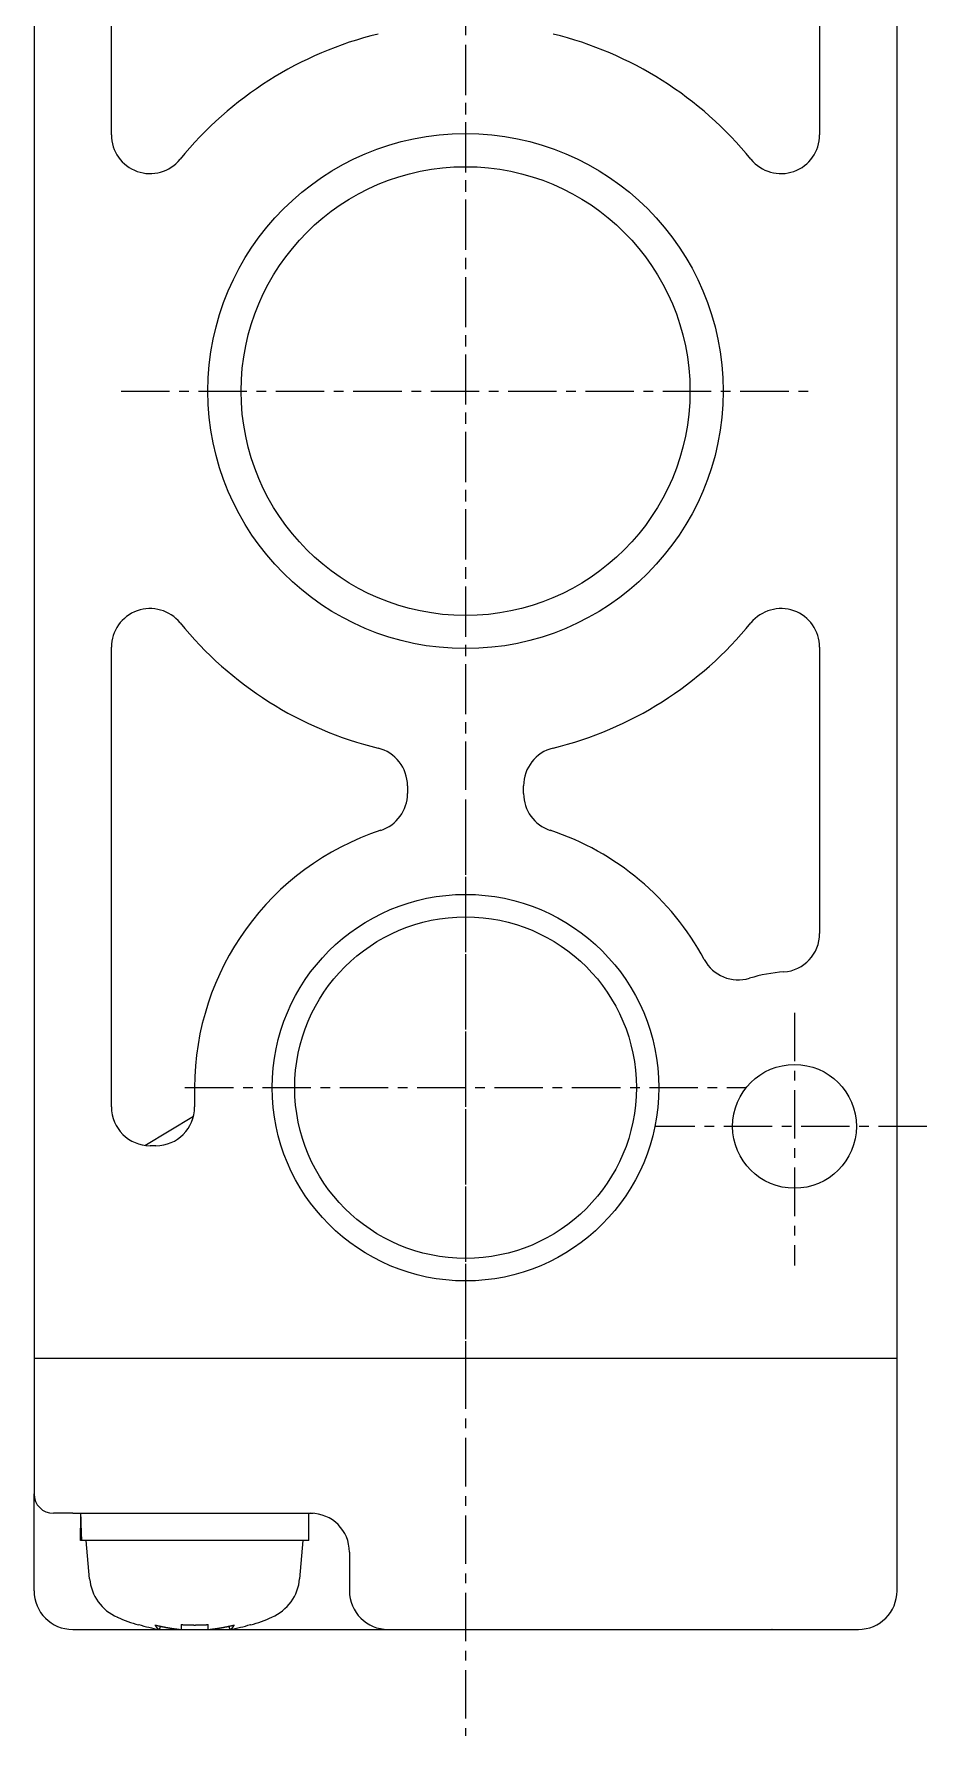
# Model space of a CAD drawing. Extents: x 8 to 293, y -214 to 82.
# Drawn here: x 261.59 to 284.66, y -167.77 to -123.79 of the extents above; entities that cross this region are included whole.
import ezdxf

# ---------------------------------------------------------------- set-up
doc = ezdxf.new("R2010")
doc.units = 0
doc.linetypes.add('CENTER', pattern=[2, 1.25, -0.25, 0.25, -0.25])
doc.layers.get('0').update_dxf_attribs({"linetype": 'CONTINUOUS'})
doc.layers.add('CENTER', color=1, linetype='CENTER')

msp = doc.modelspace()

# ---------------------------------------------------------------- linework, layer by layer
at = {"color": 7, "linetype": 'CONTINUOUS'}
for p, q in [((261.592, -108.019), (261.592, -158.019)), ((283.892, -158.019), (283.892, -108.019)), ((281.892, -114.519), (281.892, -126.399)), ((263.592, -126.399), (263.592, -119.007)), ((263.592, -151.519), (263.592, -139.64)), ((281.892, -139.64), (281.892, -147.032)), ((271.242, -143.217), (271.242, -143.42)), ((274.242, -143.42), (274.242, -143.217)), ((265.742, -151.019), (265.742, -151.519)), ((264.458, -152.51), (265.714, -151.756)), ((264.742, -152.519), (264.592, -152.519)), ((261.592, -158.019), (261.592, -161.519)), ((283.892, -158.019), (261.592, -158.019)), ((283.892, -164.019), (283.892, -158.019)), ((261.592, -164.019), (261.592, -161.519)), ((262.592, -162.019), (262.092, -162.019)), ((262.592, -162.019), (268.806, -162.019)), ((268.692, -162.719), (268.692, -162.019)), ((262.792, -162.719), (262.792, -162.404)), ((262.795, -162.719), (262.792, -162.719)), ((262.819, -162.719), (262.795, -162.719)), ((268.692, -162.719), (262.819, -162.719)), ((263.029, -163.708), (262.942, -162.719)), ((268.456, -163.708), (268.542, -162.719)), ((269.742, -163.019), (269.742, -164.019)), ((264.3, -164.894), (264.292, -164.905)), ((265.393, -164.894), (265.393, -165.022)), ((266.091, -165.022), (266.091, -164.894)), ((267.192, -164.905), (267.185, -164.894)), ((262.592, -165.019), (264.811, -165.019)), ((264.857, -164.937), (264.824, -165.022)), ((264.825, -165.019), (265.37, -165.019)), ((265.393, -165.019), (265.742, -165.019)), ((265.742, -165.019), (266.091, -165.019)), ((266.115, -165.019), (266.66, -165.019)), ((266.661, -165.022), (266.627, -164.937)), ((266.674, -165.019), (270.742, -165.019)), ((270.742, -165.019), (282.892, -165.019)), ((278.825, -165.019), (278.824, -165.022)), ((279.393, -165.019), (279.393, -165.022)), ((280.091, -165.022), (280.091, -165.019)), ((280.661, -165.022), (280.66, -165.019))]:
    msp.add_line(p, q, dxfattribs=at)
for points in [[(262.796, -162.019, 0), (262.796, -162.025, 0), (262.796, -162.03, 0), (262.795, -162.036, 0), (262.795, -162.041, 0), (262.795, -162.047, 0), (262.795, -162.052, 0), (262.795, -162.058, 0), (262.795, -162.063, 0), (262.795, -162.069, 0), (262.795, -162.074, 0), (262.795, -162.08, 0), (262.795, -162.085, 0), (262.795, -162.09, 0), (262.795, -162.096, 0), (262.794, -162.101, 0), (262.794, -162.107, 0), (262.794, -162.112, 0), (262.794, -162.118, 0), (262.794, -162.123, 0), (262.794, -162.129, 0), (262.794, -162.134, 0), (262.794, -162.14, 0), (262.794, -162.145, 0), (262.794, -162.151, 0), (262.794, -162.156, 0), (262.794, -162.162, 0), (262.794, -162.167, 0), (262.794, -162.172, 0), (262.794, -162.178, 0), (262.793, -162.183, 0), (262.793, -162.189, 0), (262.793, -162.194, 0), (262.793, -162.2, 0), (262.793, -162.205, 0), (262.793, -162.211, 0), (262.793, -162.216, 0), (262.793, -162.222, 0), (262.793, -162.227, 0), (262.793, -162.233, 0), (262.793, -162.238, 0), (262.793, -162.244, 0), (262.793, -162.249, 0), (262.793, -162.255, 0), (262.793, -162.26, 0), (262.793, -162.265, 0), (262.793, -162.271, 0), (262.793, -162.276, 0), (262.793, -162.282, 0), (262.793, -162.287, 0), (262.793, -162.293, 0), (262.793, -162.298, 0), (262.793, -162.304, 0), (262.793, -162.309, 0), (262.793, -162.315, 0), (262.793, -162.32, 0), (262.793, -162.326, 0), (262.793, -162.331, 0), (262.792, -162.337, 0), (262.792, -162.342, 0), (262.792, -162.348, 0), (262.792, -162.353, 0), (262.792, -162.358, 0), (262.792, -162.364, 0), (262.792, -162.369, 0), (262.792, -162.375, 0), (262.792, -162.38, 0), (262.792, -162.386, 0), (262.792, -162.391, 0), (262.792, -162.397, 0), (262.792, -162.402, 0), (262.792, -162.408, 0), (262.792, -162.413, 0), (262.792, -162.419, 0), (262.792, -162.424, 0), (262.792, -162.43, 0), (262.792, -162.435, 0), (262.792, -162.441, 0), (262.792, -162.446, 0), (262.792, -162.451, 0), (262.792, -162.457, 0), (262.792, -162.462, 0), (262.792, -162.468, 0), (262.792, -162.473, 0), (262.793, -162.479, 0), (262.793, -162.484, 0), (262.793, -162.49, 0), (262.793, -162.495, 0), (262.793, -162.501, 0), (262.793, -162.506, 0), (262.793, -162.512, 0), (262.793, -162.517, 0), (262.793, -162.523, 0), (262.793, -162.528, 0), (262.793, -162.534, 0), (262.793, -162.539, 0), (262.793, -162.544, 0), (262.793, -162.55, 0), (262.793, -162.555, 0), (262.793, -162.561, 0), (262.793, -162.566, 0), (262.793, -162.572, 0), (262.793, -162.577, 0), (262.793, -162.583, 0), (262.793, -162.588, 0), (262.793, -162.594, 0), (262.793, -162.599, 0), (262.793, -162.605, 0), (262.793, -162.61, 0), (262.793, -162.616, 0), (262.793, -162.621, 0), (262.793, -162.626, 0), (262.794, -162.632, 0), (262.794, -162.637, 0), (262.794, -162.643, 0), (262.794, -162.648, 0), (262.794, -162.654, 0), (262.794, -162.659, 0), (262.794, -162.665, 0), (262.794, -162.67, 0), (262.794, -162.676, 0), (262.794, -162.681, 0), (262.794, -162.687, 0), (262.794, -162.692, 0), (262.794, -162.698, 0), (262.794, -162.703, 0), (262.794, -162.708, 0), (262.795, -162.714, 0), (262.795, -162.719, 0)], [(262.796, -162.019, 0), (262.796, -162.025, 0), (262.796, -162.03, 0), (262.796, -162.036, 0), (262.796, -162.041, 0), (262.796, -162.047, 0), (262.796, -162.052, 0), (262.796, -162.058, 0), (262.797, -162.063, 0), (262.797, -162.069, 0), (262.797, -162.074, 0), (262.797, -162.08, 0), (262.797, -162.085, 0), (262.797, -162.091, 0), (262.797, -162.096, 0), (262.797, -162.102, 0), (262.797, -162.107, 0), (262.798, -162.113, 0), (262.798, -162.118, 0), (262.798, -162.124, 0), (262.798, -162.129, 0), (262.798, -162.135, 0), (262.798, -162.14, 0), (262.798, -162.146, 0), (262.798, -162.151, 0), (262.798, -162.157, 0), (262.799, -162.162, 0), (262.799, -162.168, 0), (262.799, -162.173, 0), (262.799, -162.178, 0), (262.799, -162.184, 0), (262.799, -162.189, 0), (262.799, -162.195, 0), (262.8, -162.2, 0), (262.8, -162.206, 0), (262.8, -162.211, 0), (262.8, -162.217, 0), (262.8, -162.222, 0), (262.8, -162.228, 0), (262.8, -162.233, 0), (262.801, -162.239, 0), (262.801, -162.244, 0), (262.801, -162.25, 0), (262.801, -162.255, 0), (262.801, -162.261, 0), (262.801, -162.266, 0), (262.802, -162.272, 0), (262.802, -162.277, 0), (262.802, -162.283, 0), (262.802, -162.288, 0), (262.802, -162.294, 0), (262.802, -162.299, 0), (262.802, -162.304, 0), (262.803, -162.31, 0), (262.803, -162.315, 0), (262.803, -162.321, 0), (262.803, -162.326, 0), (262.803, -162.332, 0), (262.803, -162.337, 0), (262.804, -162.343, 0), (262.804, -162.348, 0), (262.804, -162.354, 0), (262.804, -162.359, 0), (262.804, -162.365, 0), (262.805, -162.37, 0), (262.805, -162.376, 0), (262.805, -162.381, 0), (262.805, -162.387, 0), (262.805, -162.392, 0), (262.805, -162.397, 0), (262.806, -162.403, 0), (262.806, -162.408, 0), (262.806, -162.414, 0), (262.806, -162.419, 0), (262.806, -162.425, 0), (262.807, -162.43, 0), (262.807, -162.436, 0), (262.807, -162.441, 0), (262.807, -162.447, 0), (262.807, -162.452, 0), (262.808, -162.458, 0), (262.808, -162.463, 0), (262.808, -162.469, 0), (262.808, -162.474, 0), (262.808, -162.479, 0), (262.809, -162.485, 0), (262.809, -162.49, 0), (262.809, -162.496, 0), (262.809, -162.501, 0), (262.81, -162.507, 0), (262.81, -162.512, 0), (262.81, -162.518, 0), (262.81, -162.523, 0), (262.81, -162.529, 0), (262.811, -162.534, 0), (262.811, -162.54, 0), (262.811, -162.545, 0), (262.811, -162.55, 0), (262.811, -162.556, 0), (262.812, -162.561, 0), (262.812, -162.567, 0), (262.812, -162.572, 0), (262.812, -162.578, 0), (262.813, -162.583, 0), (262.813, -162.589, 0), (262.813, -162.594, 0), (262.813, -162.6, 0), (262.814, -162.605, 0), (262.814, -162.61, 0), (262.814, -162.616, 0), (262.814, -162.621, 0), (262.815, -162.627, 0), (262.815, -162.632, 0), (262.815, -162.638, 0), (262.815, -162.643, 0), (262.816, -162.649, 0), (262.816, -162.654, 0), (262.816, -162.66, 0), (262.816, -162.665, 0), (262.817, -162.67, 0), (262.817, -162.676, 0), (262.817, -162.681, 0), (262.817, -162.687, 0), (262.818, -162.692, 0), (262.818, -162.698, 0), (262.818, -162.703, 0), (262.818, -162.709, 0), (262.819, -162.714, 0), (262.819, -162.719, 0)], [(264.717, -164.905, 0), (264.718, -164.906, 0), (264.718, -164.907, 0), (264.719, -164.908, 0), (264.72, -164.91, 0), (264.721, -164.911, 0), (264.721, -164.912, 0), (264.722, -164.913, 0), (264.723, -164.915, 0), (264.723, -164.916, 0), (264.724, -164.917, 0), (264.725, -164.918, 0), (264.726, -164.919, 0), (264.726, -164.921, 0), (264.727, -164.922, 0), (264.728, -164.923, 0), (264.728, -164.924, 0), (264.729, -164.925, 0), (264.73, -164.927, 0), (264.731, -164.928, 0), (264.731, -164.929, 0), (264.732, -164.93, 0), (264.733, -164.931, 0), (264.734, -164.932, 0), (264.734, -164.933, 0), (264.735, -164.935, 0), (264.736, -164.936, 0), (264.737, -164.937, 0), (264.737, -164.938, 0), (264.738, -164.939, 0), (264.739, -164.94, 0), (264.74, -164.941, 0), (264.74, -164.942, 0), (264.741, -164.943, 0), (264.742, -164.945, 0), (264.743, -164.946, 0), (264.743, -164.947, 0), (264.744, -164.948, 0), (264.745, -164.949, 0), (264.746, -164.95, 0), (264.746, -164.951, 0), (264.747, -164.952, 0), (264.748, -164.953, 0), (264.749, -164.954, 0), (264.75, -164.955, 0), (264.75, -164.956, 0), (264.751, -164.957, 0), (264.752, -164.958, 0), (264.753, -164.959, 0), (264.754, -164.96, 0), (264.754, -164.961, 0), (264.755, -164.962, 0), (264.756, -164.963, 0), (264.757, -164.964, 0), (264.758, -164.965, 0), (264.758, -164.966, 0), (264.759, -164.967, 0), (264.76, -164.968, 0), (264.761, -164.969, 0), (264.762, -164.97, 0), (264.763, -164.971, 0), (264.763, -164.972, 0), (264.764, -164.973, 0), (264.765, -164.974, 0), (264.766, -164.975, 0), (264.767, -164.976, 0), (264.768, -164.976, 0), (264.768, -164.977, 0), (264.769, -164.978, 0), (264.77, -164.979, 0), (264.771, -164.98, 0), (264.772, -164.981, 0), (264.773, -164.982, 0), (264.774, -164.983, 0), (264.774, -164.984, 0), (264.775, -164.984, 0), (264.776, -164.985, 0), (264.777, -164.986, 0), (264.778, -164.987, 0), (264.779, -164.988, 0), (264.78, -164.989, 0), (264.78, -164.989, 0), (264.781, -164.99, 0), (264.782, -164.991, 0), (264.783, -164.992, 0), (264.784, -164.993, 0), (264.785, -164.993, 0), (264.786, -164.994, 0), (264.787, -164.995, 0), (264.788, -164.996, 0), (264.788, -164.997, 0), (264.789, -164.997, 0), (264.79, -164.998, 0), (264.791, -164.999, 0), (264.792, -165, 0), (264.793, -165, 0), (264.794, -165.001, 0), (264.795, -165.002, 0), (264.796, -165.003, 0), (264.797, -165.003, 0), (264.798, -165.004, 0), (264.798, -165.005, 0), (264.799, -165.005, 0), (264.8, -165.006, 0), (264.801, -165.007, 0), (264.802, -165.008, 0), (264.803, -165.008, 0), (264.804, -165.009, 0), (264.805, -165.01, 0), (264.806, -165.01, 0), (264.807, -165.011, 0), (264.808, -165.012, 0), (264.809, -165.012, 0), (264.81, -165.013, 0), (264.811, -165.014, 0), (264.812, -165.014, 0), (264.813, -165.015, 0), (264.814, -165.015, 0), (264.814, -165.016, 0), (264.815, -165.017, 0), (264.816, -165.017, 0), (264.817, -165.018, 0), (264.818, -165.019, 0), (264.819, -165.019, 0), (264.82, -165.02, 0), (264.821, -165.02, 0), (264.822, -165.021, 0), (264.823, -165.021, 0), (264.824, -165.022, 0)], [(264.717, -164.905, 0), (264.722, -164.906, 0), (264.728, -164.907, 0), (264.733, -164.908, 0), (264.738, -164.91, 0), (264.743, -164.911, 0), (264.749, -164.912, 0), (264.754, -164.913, 0), (264.759, -164.915, 0), (264.764, -164.916, 0), (264.769, -164.917, 0), (264.775, -164.918, 0), (264.78, -164.919, 0), (264.785, -164.921, 0), (264.79, -164.922, 0), (264.796, -164.923, 0), (264.801, -164.924, 0), (264.806, -164.925, 0), (264.811, -164.927, 0), (264.817, -164.928, 0), (264.822, -164.929, 0), (264.827, -164.93, 0), (264.833, -164.931, 0), (264.838, -164.932, 0), (264.843, -164.933, 0), (264.848, -164.935, 0), (264.854, -164.936, 0), (264.859, -164.937, 0), (264.864, -164.938, 0), (264.869, -164.939, 0), (264.875, -164.94, 0), (264.88, -164.941, 0), (264.885, -164.942, 0), (264.89, -164.943, 0), (264.896, -164.945, 0), (264.901, -164.946, 0), (264.906, -164.947, 0), (264.911, -164.948, 0), (264.917, -164.949, 0), (264.922, -164.95, 0), (264.927, -164.951, 0), (264.933, -164.952, 0), (264.938, -164.953, 0), (264.943, -164.954, 0), (264.948, -164.955, 0), (264.954, -164.956, 0), (264.959, -164.957, 0), (264.964, -164.958, 0), (264.969, -164.959, 0), (264.975, -164.96, 0), (264.98, -164.961, 0), (264.985, -164.962, 0), (264.991, -164.963, 0), (264.996, -164.964, 0), (265.001, -164.965, 0), (265.006, -164.966, 0), (265.012, -164.967, 0), (265.017, -164.968, 0), (265.022, -164.969, 0), (265.028, -164.97, 0), (265.033, -164.971, 0), (265.038, -164.972, 0), (265.043, -164.973, 0), (265.049, -164.974, 0), (265.054, -164.975, 0), (265.059, -164.976, 0), (265.065, -164.976, 0), (265.07, -164.977, 0), (265.075, -164.978, 0), (265.08, -164.979, 0), (265.086, -164.98, 0), (265.091, -164.981, 0), (265.096, -164.982, 0), (265.102, -164.983, 0), (265.107, -164.984, 0), (265.112, -164.984, 0), (265.118, -164.985, 0), (265.123, -164.986, 0), (265.128, -164.987, 0), (265.133, -164.988, 0), (265.139, -164.989, 0), (265.144, -164.989, 0), (265.149, -164.99, 0), (265.155, -164.991, 0), (265.16, -164.992, 0), (265.165, -164.993, 0), (265.17, -164.993, 0), (265.176, -164.994, 0), (265.181, -164.995, 0), (265.186, -164.996, 0), (265.192, -164.997, 0), (265.197, -164.997, 0), (265.202, -164.998, 0), (265.208, -164.999, 0), (265.213, -165, 0), (265.218, -165, 0), (265.223, -165.001, 0), (265.229, -165.002, 0), (265.234, -165.003, 0), (265.239, -165.003, 0), (265.245, -165.004, 0), (265.25, -165.005, 0), (265.255, -165.005, 0), (265.261, -165.006, 0), (265.266, -165.007, 0), (265.271, -165.008, 0), (265.277, -165.008, 0), (265.282, -165.009, 0), (265.287, -165.01, 0), (265.292, -165.01, 0), (265.298, -165.011, 0), (265.303, -165.012, 0), (265.308, -165.012, 0), (265.314, -165.013, 0), (265.319, -165.014, 0), (265.324, -165.014, 0), (265.33, -165.015, 0), (265.335, -165.015, 0), (265.34, -165.016, 0), (265.346, -165.017, 0), (265.351, -165.017, 0), (265.356, -165.018, 0), (265.362, -165.019, 0), (265.367, -165.019, 0), (265.372, -165.02, 0), (265.377, -165.02, 0), (265.383, -165.021, 0), (265.388, -165.021, 0), (265.393, -165.022, 0)], [(265.393, -164.894, 0), (265.399, -164.894, 0), (265.404, -164.895, 0), (265.41, -164.895, 0), (265.415, -164.895, 0), (265.421, -164.896, 0), (265.426, -164.896, 0), (265.431, -164.896, 0), (265.437, -164.897, 0), (265.442, -164.897, 0), (265.448, -164.897, 0), (265.453, -164.897, 0), (265.459, -164.898, 0), (265.464, -164.898, 0), (265.47, -164.898, 0), (265.475, -164.898, 0), (265.481, -164.899, 0), (265.486, -164.899, 0), (265.491, -164.899, 0), (265.497, -164.899, 0), (265.502, -164.9, 0), (265.508, -164.9, 0), (265.513, -164.9, 0), (265.519, -164.9, 0), (265.524, -164.9, 0), (265.53, -164.901, 0), (265.535, -164.901, 0), (265.54, -164.901, 0), (265.546, -164.901, 0), (265.551, -164.901, 0), (265.557, -164.902, 0), (265.562, -164.902, 0), (265.568, -164.902, 0), (265.573, -164.902, 0), (265.579, -164.902, 0), (265.584, -164.902, 0), (265.59, -164.903, 0), (265.595, -164.903, 0), (265.6, -164.903, 0), (265.606, -164.903, 0), (265.611, -164.903, 0), (265.617, -164.903, 0), (265.622, -164.903, 0), (265.628, -164.903, 0), (265.633, -164.904, 0), (265.639, -164.904, 0), (265.644, -164.904, 0), (265.65, -164.904, 0), (265.655, -164.904, 0), (265.661, -164.904, 0), (265.666, -164.904, 0), (265.671, -164.904, 0), (265.677, -164.904, 0), (265.682, -164.904, 0), (265.688, -164.904, 0), (265.693, -164.904, 0), (265.699, -164.904, 0), (265.704, -164.904, 0), (265.71, -164.904, 0), (265.715, -164.904, 0), (265.721, -164.905, 0), (265.726, -164.905, 0), (265.731, -164.905, 0), (265.737, -164.905, 0), (265.742, -164.905, 0), (265.748, -164.905, 0), (265.753, -164.905, 0), (265.759, -164.905, 0), (265.764, -164.905, 0), (265.77, -164.904, 0), (265.775, -164.904, 0), (265.781, -164.904, 0), (265.786, -164.904, 0), (265.792, -164.904, 0), (265.797, -164.904, 0), (265.802, -164.904, 0), (265.808, -164.904, 0), (265.813, -164.904, 0), (265.819, -164.904, 0), (265.824, -164.904, 0), (265.83, -164.904, 0), (265.835, -164.904, 0), (265.841, -164.904, 0), (265.846, -164.904, 0), (265.852, -164.904, 0), (265.857, -164.903, 0), (265.862, -164.903, 0), (265.868, -164.903, 0), (265.873, -164.903, 0), (265.879, -164.903, 0), (265.884, -164.903, 0), (265.89, -164.903, 0), (265.895, -164.903, 0), (265.901, -164.902, 0), (265.906, -164.902, 0), (265.912, -164.902, 0), (265.917, -164.902, 0), (265.922, -164.902, 0), (265.928, -164.902, 0), (265.933, -164.901, 0), (265.939, -164.901, 0), (265.944, -164.901, 0), (265.95, -164.901, 0), (265.955, -164.901, 0), (265.961, -164.9, 0), (265.966, -164.9, 0), (265.972, -164.9, 0), (265.977, -164.9, 0), (265.982, -164.9, 0), (265.988, -164.899, 0), (265.993, -164.899, 0), (265.999, -164.899, 0), (266.004, -164.899, 0), (266.01, -164.898, 0), (266.015, -164.898, 0), (266.021, -164.898, 0), (266.026, -164.898, 0), (266.031, -164.897, 0), (266.037, -164.897, 0), (266.042, -164.897, 0), (266.048, -164.897, 0), (266.053, -164.896, 0), (266.059, -164.896, 0), (266.064, -164.896, 0), (266.07, -164.895, 0), (266.075, -164.895, 0), (266.08, -164.895, 0), (266.086, -164.894, 0), (266.091, -164.894, 0)], [(266.091, -165.022, 0), (266.097, -165.021, 0), (266.102, -165.021, 0), (266.107, -165.02, 0), (266.113, -165.02, 0), (266.118, -165.019, 0), (266.123, -165.019, 0), (266.129, -165.018, 0), (266.134, -165.017, 0), (266.139, -165.017, 0), (266.145, -165.016, 0), (266.15, -165.015, 0), (266.155, -165.015, 0), (266.16, -165.014, 0), (266.166, -165.014, 0), (266.171, -165.013, 0), (266.176, -165.012, 0), (266.182, -165.012, 0), (266.187, -165.011, 0), (266.192, -165.01, 0), (266.198, -165.01, 0), (266.203, -165.009, 0), (266.208, -165.008, 0), (266.214, -165.008, 0), (266.219, -165.007, 0), (266.224, -165.006, 0), (266.229, -165.005, 0), (266.235, -165.005, 0), (266.24, -165.004, 0), (266.245, -165.003, 0), (266.251, -165.003, 0), (266.256, -165.002, 0), (266.261, -165.001, 0), (266.267, -165, 0), (266.272, -165, 0), (266.277, -164.999, 0), (266.282, -164.998, 0), (266.288, -164.997, 0), (266.293, -164.997, 0), (266.298, -164.996, 0), (266.304, -164.995, 0), (266.309, -164.994, 0), (266.314, -164.993, 0), (266.32, -164.993, 0), (266.325, -164.992, 0), (266.33, -164.991, 0), (266.335, -164.99, 0), (266.341, -164.989, 0), (266.346, -164.989, 0), (266.351, -164.988, 0), (266.357, -164.987, 0), (266.362, -164.986, 0), (266.367, -164.985, 0), (266.373, -164.984, 0), (266.378, -164.984, 0), (266.383, -164.983, 0), (266.388, -164.982, 0), (266.394, -164.981, 0), (266.399, -164.98, 0), (266.404, -164.979, 0), (266.41, -164.978, 0), (266.415, -164.977, 0), (266.42, -164.976, 0), (266.425, -164.976, 0), (266.431, -164.975, 0), (266.436, -164.974, 0), (266.441, -164.973, 0), (266.447, -164.972, 0), (266.452, -164.971, 0), (266.457, -164.97, 0), (266.462, -164.969, 0), (266.468, -164.968, 0), (266.473, -164.967, 0), (266.478, -164.966, 0), (266.484, -164.965, 0), (266.489, -164.964, 0), (266.494, -164.963, 0), (266.499, -164.962, 0), (266.505, -164.961, 0), (266.51, -164.96, 0), (266.515, -164.959, 0), (266.521, -164.958, 0), (266.526, -164.957, 0), (266.531, -164.956, 0), (266.536, -164.955, 0), (266.542, -164.954, 0), (266.547, -164.953, 0), (266.552, -164.952, 0), (266.557, -164.951, 0), (266.563, -164.95, 0), (266.568, -164.949, 0), (266.573, -164.948, 0), (266.579, -164.947, 0), (266.584, -164.946, 0), (266.589, -164.945, 0), (266.594, -164.943, 0), (266.6, -164.942, 0), (266.605, -164.941, 0), (266.61, -164.94, 0), (266.615, -164.939, 0), (266.621, -164.938, 0), (266.626, -164.937, 0), (266.631, -164.936, 0), (266.636, -164.935, 0), (266.642, -164.933, 0), (266.647, -164.932, 0), (266.652, -164.931, 0), (266.658, -164.93, 0), (266.663, -164.929, 0), (266.668, -164.928, 0), (266.673, -164.927, 0), (266.679, -164.925, 0), (266.684, -164.924, 0), (266.689, -164.923, 0), (266.694, -164.922, 0), (266.7, -164.921, 0), (266.705, -164.919, 0), (266.71, -164.918, 0), (266.715, -164.917, 0), (266.721, -164.916, 0), (266.726, -164.915, 0), (266.731, -164.913, 0), (266.736, -164.912, 0), (266.741, -164.911, 0), (266.747, -164.91, 0), (266.752, -164.908, 0), (266.757, -164.907, 0), (266.762, -164.906, 0), (266.768, -164.905, 0)], [(266.661, -165.022, 0), (266.662, -165.021, 0), (266.663, -165.021, 0), (266.664, -165.02, 0), (266.665, -165.02, 0), (266.665, -165.019, 0), (266.666, -165.019, 0), (266.667, -165.018, 0), (266.668, -165.017, 0), (266.669, -165.017, 0), (266.67, -165.016, 0), (266.671, -165.015, 0), (266.672, -165.015, 0), (266.673, -165.014, 0), (266.674, -165.014, 0), (266.675, -165.013, 0), (266.676, -165.012, 0), (266.677, -165.012, 0), (266.678, -165.011, 0), (266.679, -165.01, 0), (266.68, -165.01, 0), (266.681, -165.009, 0), (266.682, -165.008, 0), (266.683, -165.008, 0), (266.684, -165.007, 0), (266.684, -165.006, 0), (266.685, -165.005, 0), (266.686, -165.005, 0), (266.687, -165.004, 0), (266.688, -165.003, 0), (266.689, -165.003, 0), (266.69, -165.002, 0), (266.691, -165.001, 0), (266.692, -165, 0), (266.693, -165, 0), (266.694, -164.999, 0), (266.694, -164.998, 0), (266.695, -164.997, 0), (266.696, -164.997, 0), (266.697, -164.996, 0), (266.698, -164.995, 0), (266.699, -164.994, 0), (266.7, -164.993, 0), (266.701, -164.993, 0), (266.702, -164.992, 0), (266.703, -164.991, 0), (266.703, -164.99, 0), (266.704, -164.989, 0), (266.705, -164.989, 0), (266.706, -164.988, 0), (266.707, -164.987, 0), (266.708, -164.986, 0), (266.709, -164.985, 0), (266.709, -164.984, 0), (266.71, -164.983, 0), (266.711, -164.983, 0), (266.712, -164.982, 0), (266.713, -164.981, 0), (266.714, -164.98, 0), (266.715, -164.979, 0), (266.715, -164.978, 0), (266.716, -164.977, 0), (266.717, -164.976, 0), (266.718, -164.976, 0), (266.719, -164.975, 0), (266.72, -164.974, 0), (266.721, -164.973, 0), (266.721, -164.972, 0), (266.722, -164.971, 0), (266.723, -164.97, 0), (266.724, -164.969, 0), (266.725, -164.968, 0), (266.725, -164.967, 0), (266.726, -164.966, 0), (266.727, -164.965, 0), (266.728, -164.964, 0), (266.729, -164.963, 0), (266.73, -164.962, 0), (266.73, -164.961, 0), (266.731, -164.96, 0), (266.732, -164.959, 0), (266.733, -164.958, 0), (266.734, -164.957, 0), (266.734, -164.956, 0), (266.735, -164.955, 0), (266.736, -164.954, 0), (266.737, -164.953, 0), (266.737, -164.952, 0), (266.738, -164.951, 0), (266.739, -164.95, 0), (266.74, -164.949, 0), (266.741, -164.948, 0), (266.741, -164.947, 0), (266.742, -164.946, 0), (266.743, -164.945, 0), (266.744, -164.943, 0), (266.744, -164.942, 0), (266.745, -164.941, 0), (266.746, -164.94, 0), (266.747, -164.939, 0), (266.747, -164.938, 0), (266.748, -164.937, 0), (266.749, -164.936, 0), (266.75, -164.935, 0), (266.75, -164.933, 0), (266.751, -164.932, 0), (266.752, -164.931, 0), (266.753, -164.93, 0), (266.753, -164.929, 0), (266.754, -164.928, 0), (266.755, -164.927, 0), (266.756, -164.925, 0), (266.756, -164.924, 0), (266.757, -164.923, 0), (266.758, -164.922, 0), (266.759, -164.921, 0), (266.759, -164.919, 0), (266.76, -164.918, 0), (266.761, -164.917, 0), (266.761, -164.916, 0), (266.762, -164.915, 0), (266.763, -164.913, 0), (266.764, -164.912, 0), (266.764, -164.911, 0), (266.765, -164.91, 0), (266.766, -164.908, 0), (266.766, -164.907, 0), (266.767, -164.906, 0), (266.768, -164.905, 0)], [(278.82, -165.019, 0), (278.82, -165.019, 0), (278.82, -165.019, 0), (278.82, -165.019, 0), (278.82, -165.02, 0), (278.82, -165.02, 0), (278.82, -165.02, 0), (278.82, -165.02, 0), (278.82, -165.02, 0), (278.82, -165.02, 0), (278.82, -165.02, 0), (278.82, -165.02, 0), (278.82, -165.02, 0), (278.82, -165.02, 0), (278.82, -165.02, 0), (278.82, -165.02, 0), (278.82, -165.02, 0), (278.82, -165.02, 0), (278.82, -165.02, 0), (278.82, -165.02, 0), (278.82, -165.02, 0), (278.821, -165.02, 0), (278.821, -165.02, 0), (278.821, -165.02, 0), (278.821, -165.02, 0), (278.821, -165.02, 0), (278.821, -165.02, 0), (278.821, -165.02, 0), (278.821, -165.02, 0), (278.821, -165.02, 0), (278.821, -165.02, 0), (278.821, -165.02, 0), (278.821, -165.02, 0), (278.821, -165.02, 0), (278.821, -165.02, 0), (278.821, -165.02, 0), (278.821, -165.02, 0), (278.821, -165.02, 0), (278.821, -165.02, 0), (278.821, -165.02, 0), (278.821, -165.02, 0), (278.821, -165.02, 0), (278.821, -165.02, 0), (278.821, -165.02, 0), (278.821, -165.02, 0), (278.821, -165.02, 0), (278.821, -165.02, 0), (278.821, -165.02, 0), (278.821, -165.02, 0), (278.821, -165.02, 0), (278.822, -165.02, 0), (278.822, -165.02, 0), (278.822, -165.02, 0), (278.822, -165.021, 0), (278.822, -165.021, 0), (278.822, -165.021, 0), (278.822, -165.021, 0), (278.822, -165.021, 0), (278.822, -165.021, 0), (278.822, -165.021, 0), (278.822, -165.021, 0), (278.822, -165.021, 0), (278.822, -165.021, 0), (278.822, -165.021, 0), (278.822, -165.021, 0), (278.822, -165.021, 0), (278.822, -165.021, 0), (278.822, -165.021, 0), (278.822, -165.021, 0), (278.822, -165.021, 0), (278.822, -165.021, 0), (278.822, -165.021, 0), (278.822, -165.021, 0), (278.822, -165.021, 0), (278.822, -165.021, 0), (278.822, -165.021, 0), (278.822, -165.021, 0), (278.822, -165.021, 0), (278.822, -165.021, 0), (278.822, -165.021, 0), (278.823, -165.021, 0), (278.823, -165.021, 0), (278.823, -165.021, 0), (278.823, -165.021, 0), (278.823, -165.021, 0), (278.823, -165.021, 0), (278.823, -165.021, 0), (278.823, -165.021, 0), (278.823, -165.021, 0), (278.823, -165.021, 0), (278.823, -165.021, 0), (278.823, -165.021, 0), (278.823, -165.021, 0), (278.823, -165.021, 0), (278.823, -165.021, 0), (278.823, -165.021, 0), (278.823, -165.021, 0), (278.823, -165.021, 0), (278.823, -165.021, 0), (278.823, -165.021, 0), (278.823, -165.021, 0), (278.823, -165.021, 0), (278.823, -165.021, 0), (278.823, -165.021, 0), (278.823, -165.022, 0), (278.823, -165.022, 0), (278.823, -165.022, 0), (278.823, -165.022, 0), (278.823, -165.022, 0), (278.824, -165.022, 0), (278.824, -165.022, 0), (278.824, -165.022, 0), (278.824, -165.022, 0), (278.824, -165.022, 0), (278.824, -165.022, 0), (278.824, -165.022, 0), (278.824, -165.022, 0), (278.824, -165.022, 0), (278.824, -165.022, 0), (278.824, -165.022, 0), (278.824, -165.022, 0), (278.824, -165.022, 0), (278.824, -165.022, 0), (278.824, -165.022, 0), (278.824, -165.022, 0), (278.824, -165.022, 0), (278.824, -165.022, 0), (278.824, -165.022, 0), (278.824, -165.022, 0)], [(279.37, -165.019, 0), (279.37, -165.019, 0), (279.37, -165.019, 0), (279.37, -165.019, 0), (279.37, -165.02, 0), (279.371, -165.02, 0), (279.371, -165.02, 0), (279.371, -165.02, 0), (279.371, -165.02, 0), (279.371, -165.02, 0), (279.372, -165.02, 0), (279.372, -165.02, 0), (279.372, -165.02, 0), (279.372, -165.02, 0), (279.372, -165.02, 0), (279.372, -165.02, 0), (279.373, -165.02, 0), (279.373, -165.02, 0), (279.373, -165.02, 0), (279.373, -165.02, 0), (279.373, -165.02, 0), (279.374, -165.02, 0), (279.374, -165.02, 0), (279.374, -165.02, 0), (279.374, -165.02, 0), (279.374, -165.02, 0), (279.375, -165.02, 0), (279.375, -165.02, 0), (279.375, -165.02, 0), (279.375, -165.02, 0), (279.375, -165.02, 0), (279.375, -165.02, 0), (279.376, -165.02, 0), (279.376, -165.02, 0), (279.376, -165.02, 0), (279.376, -165.02, 0), (279.376, -165.02, 0), (279.377, -165.02, 0), (279.377, -165.02, 0), (279.377, -165.02, 0), (279.377, -165.02, 0), (279.377, -165.02, 0), (279.377, -165.02, 0), (279.378, -165.02, 0), (279.378, -165.02, 0), (279.378, -165.02, 0), (279.378, -165.02, 0), (279.378, -165.02, 0), (279.379, -165.02, 0), (279.379, -165.02, 0), (279.379, -165.02, 0), (279.379, -165.02, 0), (279.379, -165.02, 0), (279.38, -165.021, 0), (279.38, -165.021, 0), (279.38, -165.021, 0), (279.38, -165.021, 0), (279.38, -165.021, 0), (279.38, -165.021, 0), (279.381, -165.021, 0), (279.381, -165.021, 0), (279.381, -165.021, 0), (279.381, -165.021, 0), (279.381, -165.021, 0), (279.382, -165.021, 0), (279.382, -165.021, 0), (279.382, -165.021, 0), (279.382, -165.021, 0), (279.382, -165.021, 0), (279.382, -165.021, 0), (279.383, -165.021, 0), (279.383, -165.021, 0), (279.383, -165.021, 0), (279.383, -165.021, 0), (279.383, -165.021, 0), (279.384, -165.021, 0), (279.384, -165.021, 0), (279.384, -165.021, 0), (279.384, -165.021, 0), (279.384, -165.021, 0), (279.385, -165.021, 0), (279.385, -165.021, 0), (279.385, -165.021, 0), (279.385, -165.021, 0), (279.385, -165.021, 0), (279.385, -165.021, 0), (279.386, -165.021, 0), (279.386, -165.021, 0), (279.386, -165.021, 0), (279.386, -165.021, 0), (279.386, -165.021, 0), (279.387, -165.021, 0), (279.387, -165.021, 0), (279.387, -165.021, 0), (279.387, -165.021, 0), (279.387, -165.021, 0), (279.387, -165.021, 0), (279.388, -165.021, 0), (279.388, -165.021, 0), (279.388, -165.021, 0), (279.388, -165.021, 0), (279.388, -165.021, 0), (279.389, -165.021, 0), (279.389, -165.021, 0), (279.389, -165.022, 0), (279.389, -165.022, 0), (279.389, -165.022, 0), (279.389, -165.022, 0), (279.39, -165.022, 0), (279.39, -165.022, 0), (279.39, -165.022, 0), (279.39, -165.022, 0), (279.39, -165.022, 0), (279.391, -165.022, 0), (279.391, -165.022, 0), (279.391, -165.022, 0), (279.391, -165.022, 0), (279.391, -165.022, 0), (279.392, -165.022, 0), (279.392, -165.022, 0), (279.392, -165.022, 0), (279.392, -165.022, 0), (279.392, -165.022, 0), (279.392, -165.022, 0), (279.393, -165.022, 0), (279.393, -165.022, 0), (279.393, -165.022, 0), (279.393, -165.022, 0), (279.393, -165.022, 0)], [(280.091, -165.022, 0), (280.092, -165.022, 0), (280.092, -165.022, 0), (280.092, -165.022, 0), (280.092, -165.022, 0), (280.092, -165.022, 0), (280.092, -165.022, 0), (280.093, -165.022, 0), (280.093, -165.022, 0), (280.093, -165.022, 0), (280.093, -165.022, 0), (280.093, -165.022, 0), (280.094, -165.022, 0), (280.094, -165.022, 0), (280.094, -165.022, 0), (280.094, -165.022, 0), (280.094, -165.022, 0), (280.095, -165.022, 0), (280.095, -165.022, 0), (280.095, -165.022, 0), (280.095, -165.022, 0), (280.095, -165.022, 0), (280.095, -165.022, 0), (280.096, -165.022, 0), (280.096, -165.022, 0), (280.096, -165.021, 0), (280.096, -165.021, 0), (280.096, -165.021, 0), (280.097, -165.021, 0), (280.097, -165.021, 0), (280.097, -165.021, 0), (280.097, -165.021, 0), (280.097, -165.021, 0), (280.097, -165.021, 0), (280.098, -165.021, 0), (280.098, -165.021, 0), (280.098, -165.021, 0), (280.098, -165.021, 0), (280.098, -165.021, 0), (280.099, -165.021, 0), (280.099, -165.021, 0), (280.099, -165.021, 0), (280.099, -165.021, 0), (280.099, -165.021, 0), (280.1, -165.021, 0), (280.1, -165.021, 0), (280.1, -165.021, 0), (280.1, -165.021, 0), (280.1, -165.021, 0), (280.1, -165.021, 0), (280.101, -165.021, 0), (280.101, -165.021, 0), (280.101, -165.021, 0), (280.101, -165.021, 0), (280.101, -165.021, 0), (280.102, -165.021, 0), (280.102, -165.021, 0), (280.102, -165.021, 0), (280.102, -165.021, 0), (280.102, -165.021, 0), (280.102, -165.021, 0), (280.103, -165.021, 0), (280.103, -165.021, 0), (280.103, -165.021, 0), (280.103, -165.021, 0), (280.103, -165.021, 0), (280.104, -165.021, 0), (280.104, -165.021, 0), (280.104, -165.021, 0), (280.104, -165.021, 0), (280.104, -165.021, 0), (280.105, -165.021, 0), (280.105, -165.021, 0), (280.105, -165.021, 0), (280.105, -165.021, 0), (280.105, -165.021, 0), (280.105, -165.02, 0), (280.106, -165.02, 0), (280.106, -165.02, 0), (280.106, -165.02, 0), (280.106, -165.02, 0), (280.106, -165.02, 0), (280.107, -165.02, 0), (280.107, -165.02, 0), (280.107, -165.02, 0), (280.107, -165.02, 0), (280.107, -165.02, 0), (280.107, -165.02, 0), (280.108, -165.02, 0), (280.108, -165.02, 0), (280.108, -165.02, 0), (280.108, -165.02, 0), (280.108, -165.02, 0), (280.109, -165.02, 0), (280.109, -165.02, 0), (280.109, -165.02, 0), (280.109, -165.02, 0), (280.109, -165.02, 0), (280.109, -165.02, 0), (280.11, -165.02, 0), (280.11, -165.02, 0), (280.11, -165.02, 0), (280.11, -165.02, 0), (280.11, -165.02, 0), (280.111, -165.02, 0), (280.111, -165.02, 0), (280.111, -165.02, 0), (280.111, -165.02, 0), (280.111, -165.02, 0), (280.112, -165.02, 0), (280.112, -165.02, 0), (280.112, -165.02, 0), (280.112, -165.02, 0), (280.112, -165.02, 0), (280.112, -165.02, 0), (280.113, -165.02, 0), (280.113, -165.02, 0), (280.113, -165.02, 0), (280.113, -165.02, 0), (280.113, -165.02, 0), (280.114, -165.02, 0), (280.114, -165.02, 0), (280.114, -165.02, 0), (280.114, -165.02, 0), (280.114, -165.02, 0), (280.114, -165.019, 0), (280.115, -165.019, 0), (280.115, -165.019, 0), (280.115, -165.019, 0)], [(280.661, -165.022, 0), (280.661, -165.022, 0), (280.661, -165.022, 0), (280.661, -165.022, 0), (280.661, -165.022, 0), (280.661, -165.022, 0), (280.661, -165.022, 0), (280.661, -165.022, 0), (280.661, -165.022, 0), (280.661, -165.022, 0), (280.661, -165.022, 0), (280.661, -165.022, 0), (280.661, -165.022, 0), (280.661, -165.022, 0), (280.661, -165.022, 0), (280.661, -165.022, 0), (280.661, -165.022, 0), (280.661, -165.022, 0), (280.661, -165.022, 0), (280.661, -165.022, 0), (280.661, -165.022, 0), (280.661, -165.022, 0), (280.661, -165.022, 0), (280.661, -165.021, 0), (280.661, -165.021, 0), (280.662, -165.021, 0), (280.662, -165.021, 0), (280.662, -165.021, 0), (280.662, -165.021, 0), (280.662, -165.021, 0), (280.662, -165.021, 0), (280.662, -165.021, 0), (280.662, -165.021, 0), (280.662, -165.021, 0), (280.662, -165.021, 0), (280.662, -165.021, 0), (280.662, -165.021, 0), (280.662, -165.021, 0), (280.662, -165.021, 0), (280.662, -165.021, 0), (280.662, -165.021, 0), (280.662, -165.021, 0), (280.662, -165.021, 0), (280.662, -165.021, 0), (280.662, -165.021, 0), (280.662, -165.021, 0), (280.662, -165.021, 0), (280.662, -165.021, 0), (280.662, -165.021, 0), (280.662, -165.021, 0), (280.662, -165.021, 0), (280.662, -165.021, 0), (280.663, -165.021, 0), (280.663, -165.021, 0), (280.663, -165.021, 0), (280.663, -165.021, 0), (280.663, -165.021, 0), (280.663, -165.021, 0), (280.663, -165.021, 0), (280.663, -165.021, 0), (280.663, -165.021, 0), (280.663, -165.021, 0), (280.663, -165.021, 0), (280.663, -165.021, 0), (280.663, -165.021, 0), (280.663, -165.021, 0), (280.663, -165.021, 0), (280.663, -165.021, 0), (280.663, -165.021, 0), (280.663, -165.021, 0), (280.663, -165.02, 0), (280.663, -165.02, 0), (280.663, -165.02, 0), (280.663, -165.02, 0), (280.663, -165.02, 0), (280.663, -165.02, 0), (280.663, -165.02, 0), (280.663, -165.02, 0), (280.663, -165.02, 0), (280.663, -165.02, 0), (280.664, -165.02, 0), (280.664, -165.02, 0), (280.664, -165.02, 0), (280.664, -165.02, 0), (280.664, -165.02, 0), (280.664, -165.02, 0), (280.664, -165.02, 0), (280.664, -165.02, 0), (280.664, -165.02, 0), (280.664, -165.02, 0), (280.664, -165.02, 0), (280.664, -165.02, 0), (280.664, -165.02, 0), (280.664, -165.02, 0), (280.664, -165.02, 0), (280.664, -165.02, 0), (280.664, -165.02, 0), (280.664, -165.02, 0), (280.664, -165.02, 0), (280.664, -165.02, 0), (280.664, -165.02, 0), (280.664, -165.02, 0), (280.664, -165.02, 0), (280.664, -165.02, 0), (280.664, -165.02, 0), (280.664, -165.02, 0), (280.664, -165.02, 0), (280.664, -165.02, 0), (280.665, -165.02, 0), (280.665, -165.02, 0), (280.665, -165.02, 0), (280.665, -165.02, 0), (280.665, -165.02, 0), (280.665, -165.02, 0), (280.665, -165.02, 0), (280.665, -165.02, 0), (280.665, -165.02, 0), (280.665, -165.019, 0), (280.665, -165.019, 0), (280.665, -165.019, 0), (280.665, -165.019, 0), (280.665, -165.019, 0), (280.665, -165.019, 0), (280.665, -165.019, 0), (280.665, -165.019, 0), (280.665, -165.019, 0), (280.665, -165.019, 0), (280.665, -165.019, 0), (280.665, -165.019, 0)]]:
    msp.add_polyline3d(points, dxfattribs=at)
at = {"color": 3, "linetype": 'CONTINUOUS'}
for centre, radius in [((272.742, -133.019), 6.656), ((272.742, -151.019), 4.995)]:
    msp.add_circle(centre, radius, dxfattribs=at)
at = {"color": 7, "linetype": 'CONTINUOUS'}
for centre, radius in [((272.742, -133.019), 5.799), ((272.742, -151.019), 4.414), ((281.242, -152.019), 1.6)]:
    msp.add_circle(centre, radius, dxfattribs=at)
for centre, radius, start, end in [((272.742, -133.019), 9.5, 103.7741, 140.9131), ((272.742, -133.019), 9.5, 39.0869, 76.2259), ((264.592, -126.399), 1, 180, 320.9131), ((280.892, -126.399), 1, 219.0869, 0), ((264.592, -139.64), 1, 39.0869, 180), ((280.892, -139.64), 1, 0, 140.9131), ((272.742, -133.019), 9.5, 219.0869, 256.2259), ((272.742, -133.019), 9.5, 283.7741, 320.9131), ((270.242, -143.217), 1, 0, 76.2259), ((275.242, -143.217), 1, 103.7741, 180), ((270.242, -143.42), 1, 288.21, 0), ((275.242, -143.42), 1, 180, 251.79), ((272.742, -151.019), 7, 108.21, 180), ((272.742, -151.019), 7, 28.234, 71.79), ((280.892, -147.032), 1, 274.014, 0), ((279.791, -147.235), 1, 208.234, 286.8797), ((281.242, -152.019), 4, 94.014, 106.8797), ((264.592, -151.519), 1, 180, 270), ((264.742, -151.519), 1, 270, 0), ((262.092, -161.519), 0.5, 180, 270), ((268.742, -163.019), 1, 0, 90), ((262.592, -164.019), 1, 180, 270), ((264.224, -163.603), 1.2, 185, 246.4529), ((267.26, -163.603), 1.2, 293.5471, 355), ((270.742, -164.019), 1, 180, 270), ((282.892, -164.019), 1, 270, 0), ((265.742, -160.119), 5, 246.4529, 253.142), ((265.742, -160.119), 4.988, 253.1891, 259.3918), ((265.742, -160.119), 4.988, 280.6082, 286.8109), ((265.742, -160.119), 5, 286.858, 293.5471), ((279.742, -160.119), 4.988, 259.2333, 259.3918), ((279.742, -160.119), 4.988, 280.6082, 280.7667)]:
    msp.add_arc(centre, radius, start, end, dxfattribs=at)
at = {"layer": 'CENTER', "color": 1, "linetype": 'CENTER'}
for p, q in [((272.742, -16.072), (272.742, -167.772)), ((272.742, -124.119), (272.742, -141.919)), ((263.842, -133.019), (281.642, -133.019)), ((272.742, -143.769), (272.742, -158.269)), ((281.242, -149.086), (281.242, -155.619)), ((265.492, -151.019), (279.992, -151.019)), ((284.664, -152.019), (277.642, -152.019))]:
    msp.add_line(p, q, dxfattribs=at)

doc.saveas('drawing.dxf')
